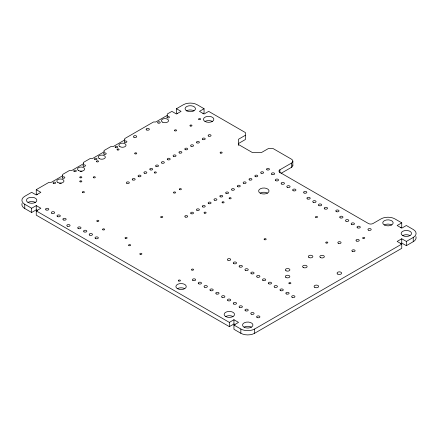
<?xml version="1.0" encoding="UTF-8"?>
<svg xmlns="http://www.w3.org/2000/svg" width="438" height="438" viewBox="0 0 438 438"><rect width="100%" height="100%" fill="white"/><g stroke="black" fill="none" stroke-linecap="round" stroke-linejoin="round"><path stroke-width="0.66" d="M37.4 194.581L36.25 193.919L36.25 189.67L48.892 182.372L51.191 182.372L62.683 175.737M177.625 113.623L176.476 112.96L176.476 108.712L183.369 104.731A9.751 5.628 0 0 1 197.16 104.731L204.059 108.712L204.059 112.96L202.909 113.623M83.373 163.79L71.881 170.426L69.582 170.426L62.683 174.406L62.683 176.229M104.063 151.844L92.571 158.479L90.272 158.479L83.373 162.465L83.373 164.283M124.753 139.903L113.256 146.538L110.962 146.538L104.063 150.519L104.063 152.336M167.278 115.347L155.786 121.983L153.486 121.983L124.753 138.572L124.753 140.395M36.25 189.67L40.849 192.326L36.25 194.976L31.651 192.326L24.758 196.306A9.751 5.628 0 0 0 24.758 204.267L31.651 208.253L36.25 205.597L40.849 208.253L36.25 210.902L36.25 215.151L229.342 326.633L233.941 323.978L235.091 324.64M204.059 108.712L199.46 111.367L204.059 114.022L208.658 111.367L245.433 132.599L245.433 139.503L238.54 143.483M22.086 203.435A9.751 5.628 0 0 0 24.758 208.515L31.651 212.496L36.25 209.84L37.4 210.508M245.433 135.254L238.54 139.235L238.54 145.476M279.915 172.796L279.915 169.763L291.412 163.128A4.878 2.814 0 0 0 291.412 159.147L273.022 148.526L268.423 148.526L261.524 152.512L252.332 152.512L238.54 144.545M281.065 173.344L291.412 167.371A4.878 2.814 0 0 0 292.798 165.016M36.25 210.902L229.342 322.384L233.941 319.735L238.54 322.384L233.941 325.04L233.941 329.288L240.84 333.269A9.751 5.628 0 0 0 254.631 333.269L401.75 248.33L401.75 244.081L397.151 241.431L401.75 238.776L406.349 241.431L413.242 237.445A9.751 5.628 0 0 0 413.242 229.485L406.349 225.504L401.75 228.16L397.151 225.504L401.75 222.849L401.75 227.098L400.6 227.76M400.6 243.687L401.75 243.024L406.349 245.674L413.242 241.694A9.751 5.628 0 0 0 415.914 236.613M233.941 325.04L240.84 329.02A9.751 5.628 0 0 0 254.631 329.02L401.75 244.081M401.75 222.849L394.852 218.869A9.751 5.628 0 0 0 381.06 218.869L373.017 223.511A3.252 1.878 0 0 1 368.418 223.511L279.915 172.419A3.252 1.878 0 0 1 279.915 169.763M176.476 108.712L181.069 111.367L176.476 114.022L171.877 111.367L167.278 114.022L167.278 115.84M413.242 237.445L413.242 241.694M406.349 241.431L406.349 245.674M401.75 238.776L401.75 243.024M292.836 161.135L292.836 165.383M291.412 163.128L291.412 167.371M254.631 329.02L254.631 333.269M240.84 329.02L240.84 333.269M233.941 319.735L233.941 323.978M229.342 322.384L229.342 326.633M36.25 205.597L36.25 209.84M31.651 208.253L31.651 212.496M24.758 204.267L24.758 208.515M186.588 110.836A5.201 3 0 0 0 195.288 109.489A5.201 3 0 0 0 188.92 105.81A5.201 3 0 0 0 186.588 110.836A5.201 3 0 0 1 193.946 110.836M27.977 202.411A5.201 3 0 0 0 36.677 201.064A5.201 3 0 0 0 30.304 197.385A5.201 3 0 0 0 27.977 202.411A5.201 3 0 0 1 35.33 202.411M244.054 327.164A5.201 3 0 0 0 252.759 325.817A5.201 3 0 0 0 246.386 322.138A5.201 3 0 0 0 244.054 327.164A5.201 3 0 0 1 251.412 327.164M402.67 235.589A5.201 3 0 0 0 411.37 234.242A5.201 3 0 0 0 405.002 230.563A5.201 3 0 0 0 402.67 235.589A5.201 3 0 0 1 410.023 235.589M177.395 288.675A5.201 3 0 0 0 186.095 287.328A5.201 3 0 0 0 179.722 283.654A5.201 3 0 0 0 177.395 288.675A5.201 3 0 0 1 184.748 288.675M225.669 316.548A5.201 3 0 0 0 234.368 315.201A5.201 3 0 0 0 227.995 311.522A5.201 3 0 0 0 225.669 316.548A5.201 3 0 0 1 233.021 316.548M384.279 224.973A5.201 3 0 0 0 392.979 223.626A5.201 3 0 0 0 386.612 219.947A5.201 3 0 0 0 384.279 224.973A5.201 3 0 0 1 391.638 224.973M260.15 193.12A5.201 3 0 0 0 268.85 191.773A5.201 3 0 0 0 262.477 188.094A5.201 3 0 0 0 260.15 193.12A5.201 3 0 0 1 267.503 193.12M204.979 121.452A5.201 3 0 0 0 213.678 120.105A5.201 3 0 0 0 207.311 116.431A5.201 3 0 0 0 204.979 121.452A5.201 3 0 0 1 212.331 121.452M59.464 183.298A3.575 2.064 0 0 1 61.315 183.298M80.149 171.351A3.575 2.064 0 0 1 81.999 171.351M80.072 181.797A1.035 0.597 0 0 0 81.802 181.529A1.035 0.597 0 0 0 80.532 180.801A1.035 0.597 0 0 0 80.072 181.797M80.072 177.719A1.035 0.597 0 0 0 81.802 177.45A1.035 0.597 0 0 0 80.532 176.722A1.035 0.597 0 0 0 80.072 177.719M257.095 277.062A1.653 0.953 0 0 0 259.86 276.635A1.653 0.953 0 0 0 257.834 275.464A1.653 0.953 0 0 0 257.095 277.062M262.931 280.43A1.653 0.953 0 0 0 265.696 280.002A1.653 0.953 0 0 0 263.676 278.836A1.653 0.953 0 0 0 262.931 280.43M314.763 287.35A2.278 1.314 0 0 0 318.574 286.759A2.278 1.314 0 0 0 315.787 285.149A2.278 1.314 0 0 0 314.763 287.35M178.66 280.988A1.035 0.597 0 0 0 180.39 280.725A1.035 0.597 0 0 0 179.126 279.991A1.035 0.597 0 0 0 178.66 280.988M191.828 270.049A1.035 0.597 0 0 0 193.558 269.781A1.035 0.597 0 0 0 192.287 269.052A1.035 0.597 0 0 0 191.828 270.049M271.872 174.406A1.626 0.936 0 0 0 274.593 173.985A1.626 0.936 0 0 0 272.6 172.835A1.626 0.936 0 0 0 271.872 174.406M336.236 211.57A1.626 0.936 0 0 0 338.957 211.149A1.626 0.936 0 0 0 336.964 209.999A1.626 0.936 0 0 0 336.236 211.57M304.054 192.988A1.626 0.936 0 0 0 306.775 192.567A1.626 0.936 0 0 0 304.782 191.417A1.626 0.936 0 0 0 304.054 192.988M368.418 230.147A1.626 0.936 0 0 0 371.139 229.726A1.626 0.936 0 0 0 369.146 228.576A1.626 0.936 0 0 0 368.418 230.147M102.87 229.819A1.035 0.597 0 0 0 104.6 229.55A1.035 0.597 0 0 0 103.335 228.817A1.035 0.597 0 0 0 102.87 229.819M67.282 226.167A1.626 0.936 0 0 0 70.003 225.745A1.626 0.936 0 0 0 68.01 224.595A1.626 0.936 0 0 0 67.282 226.167M146.588 129.949A1.626 0.936 0 0 0 149.309 129.528A1.626 0.936 0 0 0 147.316 128.378A1.626 0.936 0 0 0 146.588 129.949M133.946 137.247A1.626 0.936 0 0 0 136.667 136.826A1.626 0.936 0 0 0 134.674 135.676A1.626 0.936 0 0 0 133.946 137.247M337.731 274.089A2.278 1.314 0 0 0 341.536 273.504A2.278 1.314 0 0 0 338.749 271.894A2.278 1.314 0 0 0 337.731 274.089M190.223 125.991A1.035 0.597 0 0 0 191.954 125.722A1.035 0.597 0 0 0 190.683 124.994A1.035 0.597 0 0 0 190.223 125.991M174.806 130.809A1.035 0.597 0 0 0 176.536 130.546A1.035 0.597 0 0 0 175.271 129.812A1.035 0.597 0 0 0 174.806 130.809M134.986 153.804A1.035 0.597 0 0 0 136.716 153.535A1.035 0.597 0 0 0 135.452 152.802A1.035 0.597 0 0 0 134.986 153.804M128.887 245.576A1.035 0.597 0 0 0 130.617 245.313A1.035 0.597 0 0 0 129.347 244.579A1.035 0.597 0 0 0 128.887 245.576M97.094 221.289A1.035 0.597 0 0 0 98.818 221.02A1.035 0.597 0 0 0 97.554 220.292A1.035 0.597 0 0 0 97.094 221.289M140.122 254.292A1.035 0.597 0 0 0 141.852 254.024A1.035 0.597 0 0 0 140.587 253.29A1.035 0.597 0 0 0 140.122 254.292M82.64 192.55A1.035 0.597 0 0 0 84.37 192.282A1.035 0.597 0 0 0 83.105 191.554A1.035 0.597 0 0 0 82.64 192.55M93.562 177.719A1.035 0.597 0 0 0 95.292 177.45A1.035 0.597 0 0 0 94.022 176.722A1.035 0.597 0 0 0 93.562 177.719M326.058 242.981A1.035 0.597 0 0 0 327.788 242.712A1.035 0.597 0 0 0 326.524 241.984A1.035 0.597 0 0 0 326.058 242.981M160.998 217.396A1.035 0.597 0 0 0 162.728 217.128A1.035 0.597 0 0 0 161.458 216.399A1.035 0.597 0 0 0 160.998 217.396M222.334 202.75A1.035 0.597 0 0 0 224.064 202.482A1.035 0.597 0 0 0 222.8 201.748A1.035 0.597 0 0 0 222.334 202.75M229.397 198.671A1.035 0.597 0 0 0 231.127 198.403A1.035 0.597 0 0 0 229.862 197.669A1.035 0.597 0 0 0 229.397 198.671M154.576 172.9A1.035 0.597 0 0 0 156.3 172.632A1.035 0.597 0 0 0 155.036 171.899A1.035 0.597 0 0 0 154.576 172.9M289.129 283.583A1.035 0.597 0 0 0 290.859 283.32A1.035 0.597 0 0 0 289.595 282.587A1.035 0.597 0 0 0 289.129 283.583M204.354 213.131A1.035 0.597 0 0 0 206.084 212.863A1.035 0.597 0 0 0 204.814 212.134A1.035 0.597 0 0 0 204.354 213.131M173.842 192.923A1.035 0.597 0 0 0 175.572 192.654A1.035 0.597 0 0 0 174.302 191.926A1.035 0.597 0 0 0 173.842 192.923M198.89 119.503A1.035 0.597 0 0 0 200.62 119.235A1.035 0.597 0 0 0 199.356 118.506A1.035 0.597 0 0 0 198.89 119.503M220.407 153.059A1.035 0.597 0 0 0 222.137 152.791A1.035 0.597 0 0 0 220.872 152.063A1.035 0.597 0 0 0 220.407 153.059M264.404 239.646A1.035 0.597 0 0 0 266.134 239.378A1.035 0.597 0 0 0 264.864 238.644A1.035 0.597 0 0 0 264.404 239.646M179.624 189.583A1.035 0.597 0 0 0 181.354 189.315A1.035 0.597 0 0 0 180.084 188.586A1.035 0.597 0 0 0 179.624 189.583M96.771 161.775A1.035 0.597 0 0 0 98.501 161.507A1.035 0.597 0 0 0 97.231 160.773A1.035 0.597 0 0 0 96.771 161.775M117.324 149.905A1.035 0.597 0 0 0 119.054 149.643A1.035 0.597 0 0 0 117.784 148.909A1.035 0.597 0 0 0 117.324 149.905M125.35 238.349A1.035 0.597 0 0 0 127.08 238.08A1.035 0.597 0 0 0 125.816 237.347A1.035 0.597 0 0 0 125.35 238.349M362.993 238.349A1.035 0.597 0 0 0 364.723 238.08A1.035 0.597 0 0 0 363.452 237.347A1.035 0.597 0 0 0 362.993 238.349M315.782 217.396A1.035 0.597 0 0 0 317.512 217.128A1.035 0.597 0 0 0 316.247 216.399A1.035 0.597 0 0 0 315.782 217.396M51.843 213.29A1.653 0.953 0 0 0 54.602 212.863A1.653 0.953 0 0 0 52.582 211.696A1.653 0.953 0 0 0 51.843 213.29M46.001 209.917A1.653 0.953 0 0 0 48.766 209.49A1.653 0.953 0 0 0 46.74 208.324A1.653 0.953 0 0 0 46.001 209.917M95.517 238.507A1.653 0.953 0 0 0 98.282 238.08A1.653 0.953 0 0 0 96.256 236.914A1.653 0.953 0 0 0 95.517 238.507M89.675 235.135A1.653 0.953 0 0 0 92.44 234.708A1.653 0.953 0 0 0 90.42 233.542A1.653 0.953 0 0 0 89.675 235.135M84.025 231.872A1.653 0.953 0 0 0 86.784 231.445A1.653 0.953 0 0 0 84.764 230.273A1.653 0.953 0 0 0 84.025 231.872M78.183 228.499A1.653 0.953 0 0 0 80.948 228.072A1.653 0.953 0 0 0 78.922 226.906A1.653 0.953 0 0 0 78.183 228.499M63.335 219.925A1.653 0.953 0 0 0 66.094 219.498A1.653 0.953 0 0 0 64.074 218.332A1.653 0.953 0 0 0 63.335 219.925M57.493 216.553A1.653 0.953 0 0 0 60.258 216.126A1.653 0.953 0 0 0 58.238 214.959A1.653 0.953 0 0 0 57.493 216.553M320.468 257.566A2.278 1.314 0 0 0 324.273 256.98A2.278 1.314 0 0 0 321.487 255.37A2.278 1.314 0 0 0 320.468 257.566M303.249 267.481A2.278 1.314 0 0 0 307.054 266.89A2.278 1.314 0 0 0 304.268 265.286A2.278 1.314 0 0 0 303.249 267.481M285.965 277.489A2.278 1.314 0 0 0 289.77 276.898A2.278 1.314 0 0 0 286.983 275.288A2.278 1.314 0 0 0 285.965 277.489M308.971 257.489A2.278 1.314 0 0 0 312.781 256.898A2.278 1.314 0 0 0 309.995 255.288A2.278 1.314 0 0 0 308.971 257.489M286.009 270.772A2.278 1.314 0 0 0 289.814 270.186A2.278 1.314 0 0 0 287.027 268.576A2.278 1.314 0 0 0 286.009 270.772M338.306 243.287A1.626 0.936 0 0 0 341.021 242.866A1.626 0.936 0 0 0 339.034 241.716A1.626 0.936 0 0 0 338.306 243.287M356.466 241.031A1.626 0.936 0 0 0 359.182 240.61A1.626 0.936 0 0 0 357.194 239.46A1.626 0.936 0 0 0 356.466 241.031M352.327 251.385A1.626 0.936 0 0 0 355.048 250.963A1.626 0.936 0 0 0 353.055 249.813A1.626 0.936 0 0 0 352.327 251.385M351.643 224.464A1.653 0.953 0 0 0 354.402 224.037A1.653 0.953 0 0 0 352.382 222.871A1.653 0.953 0 0 0 351.643 224.464M357.479 227.837A1.653 0.953 0 0 0 360.244 227.41A1.653 0.953 0 0 0 358.218 226.243A1.653 0.953 0 0 0 357.479 227.837M340.151 217.828A1.653 0.953 0 0 0 342.91 217.401A1.653 0.953 0 0 0 340.89 216.235A1.653 0.953 0 0 0 340.151 217.828M345.987 221.201A1.653 0.953 0 0 0 348.752 220.774A1.653 0.953 0 0 0 346.726 219.608A1.653 0.953 0 0 0 345.987 221.201M318.886 205.553A1.653 0.953 0 0 0 321.645 205.126A1.653 0.953 0 0 0 319.625 203.96A1.653 0.953 0 0 0 318.886 205.553M324.722 208.926A1.653 0.953 0 0 0 327.487 208.499A1.653 0.953 0 0 0 325.461 207.327A1.653 0.953 0 0 0 324.722 208.926M307.388 198.918A1.653 0.953 0 0 0 310.153 198.491A1.653 0.953 0 0 0 308.133 197.324A1.653 0.953 0 0 0 307.388 198.918M313.23 202.29A1.653 0.953 0 0 0 315.995 201.863A1.653 0.953 0 0 0 313.969 200.692A1.653 0.953 0 0 0 313.23 202.29M287.279 187.305A1.653 0.953 0 0 0 290.038 186.878A1.653 0.953 0 0 0 288.018 185.712A1.653 0.953 0 0 0 287.279 187.305M293.115 190.678A1.653 0.953 0 0 0 295.88 190.251A1.653 0.953 0 0 0 293.854 189.079A1.653 0.953 0 0 0 293.115 190.678M275.781 180.67A1.653 0.953 0 0 0 278.546 180.242A1.653 0.953 0 0 0 276.526 179.076A1.653 0.953 0 0 0 275.781 180.67M281.623 184.042A1.653 0.953 0 0 0 284.388 183.615A1.653 0.953 0 0 0 282.362 182.443A1.653 0.953 0 0 0 281.623 184.042M292.13 297.287A1.653 0.953 0 0 0 294.889 296.86A1.653 0.953 0 0 0 292.869 295.694A1.653 0.953 0 0 0 292.13 297.287M286.288 293.914A1.653 0.953 0 0 0 289.053 293.487A1.653 0.953 0 0 0 287.027 292.321A1.653 0.953 0 0 0 286.288 293.914M280.451 290.547A1.653 0.953 0 0 0 283.211 290.115A1.653 0.953 0 0 0 281.191 288.949A1.653 0.953 0 0 0 280.451 290.547M274.61 287.175A1.653 0.953 0 0 0 277.374 286.748A1.653 0.953 0 0 0 275.349 285.576A1.653 0.953 0 0 0 274.61 287.175M268.773 283.802A1.653 0.953 0 0 0 271.533 283.375A1.653 0.953 0 0 0 269.512 282.209A1.653 0.953 0 0 0 268.773 283.802M251.253 273.69A1.653 0.953 0 0 0 254.018 273.263A1.653 0.953 0 0 0 251.998 272.097A1.653 0.953 0 0 0 251.253 273.69M245.417 270.317A1.653 0.953 0 0 0 248.182 269.89A1.653 0.953 0 0 0 246.156 268.724A1.653 0.953 0 0 0 245.417 270.317M239.581 266.95A1.653 0.953 0 0 0 242.34 266.523A1.653 0.953 0 0 0 240.32 265.351A1.653 0.953 0 0 0 239.581 266.95M233.739 263.577A1.653 0.953 0 0 0 236.504 263.15A1.653 0.953 0 0 0 234.478 261.984A1.653 0.953 0 0 0 233.739 263.577M227.902 260.205A1.653 0.953 0 0 0 230.662 259.778A1.653 0.953 0 0 0 228.641 258.612A1.653 0.953 0 0 0 227.902 260.205M192.868 280.43A1.653 0.953 0 0 0 195.633 280.002A1.653 0.953 0 0 0 193.607 278.836A1.653 0.953 0 0 0 192.868 280.43M198.704 283.802A1.653 0.953 0 0 0 201.469 283.375A1.653 0.953 0 0 0 199.449 282.209A1.653 0.953 0 0 0 198.704 283.802M204.546 287.175A1.653 0.953 0 0 0 207.311 286.748A1.653 0.953 0 0 0 205.285 285.576A1.653 0.953 0 0 0 204.546 287.175M210.382 290.547A1.653 0.953 0 0 0 213.147 290.115A1.653 0.953 0 0 0 211.127 288.949A1.653 0.953 0 0 0 210.382 290.547M216.224 293.914A1.653 0.953 0 0 0 218.984 293.487A1.653 0.953 0 0 0 216.963 292.321A1.653 0.953 0 0 0 216.224 293.914M222.061 297.287A1.653 0.953 0 0 0 224.825 296.86A1.653 0.953 0 0 0 222.8 295.694A1.653 0.953 0 0 0 222.061 297.287M227.902 300.66A1.653 0.953 0 0 0 230.662 300.233A1.653 0.953 0 0 0 228.641 299.061A1.653 0.953 0 0 0 227.902 300.66M233.739 304.027A1.653 0.953 0 0 0 236.504 303.6A1.653 0.953 0 0 0 234.478 302.434A1.653 0.953 0 0 0 233.739 304.027M239.581 307.399A1.653 0.953 0 0 0 242.34 306.972A1.653 0.953 0 0 0 240.32 305.806A1.653 0.953 0 0 0 239.581 307.399M245.417 310.772A1.653 0.953 0 0 0 248.182 310.345A1.653 0.953 0 0 0 246.156 309.173A1.653 0.953 0 0 0 245.417 310.772M251.253 314.139A1.653 0.953 0 0 0 254.018 313.712A1.653 0.953 0 0 0 251.998 312.546A1.653 0.953 0 0 0 251.253 314.139M257.095 317.512A1.653 0.953 0 0 0 259.86 317.085A1.653 0.953 0 0 0 257.834 315.918A1.653 0.953 0 0 0 257.095 317.512M208.565 136.103A1.462 0.843 0 0 0 211.012 135.725A1.462 0.843 0 0 0 209.222 134.69A1.462 0.843 0 0 0 208.565 136.103M191.045 146.221A1.462 0.843 0 0 0 193.497 145.838A1.462 0.843 0 0 0 191.702 144.803A1.462 0.843 0 0 0 191.045 146.221M185.208 149.588A1.462 0.843 0 0 0 187.656 149.21A1.462 0.843 0 0 0 185.865 148.175A1.462 0.843 0 0 0 185.208 149.588M167.694 159.7A1.462 0.843 0 0 0 170.141 159.322A1.462 0.843 0 0 0 168.345 158.288A1.462 0.843 0 0 0 167.694 159.7M249.436 179.93A1.462 0.843 0 0 0 251.883 179.547A1.462 0.843 0 0 0 250.093 178.518A1.462 0.843 0 0 0 249.436 179.93M255.272 176.558A1.462 0.843 0 0 0 257.719 176.18A1.462 0.843 0 0 0 255.929 175.145A1.462 0.843 0 0 0 255.272 176.558M243.599 183.298A1.462 0.843 0 0 0 246.046 182.92A1.462 0.843 0 0 0 244.251 181.885A1.462 0.843 0 0 0 243.599 183.298M196.886 142.848A1.462 0.843 0 0 0 199.334 142.47A1.462 0.843 0 0 0 197.543 141.436A1.462 0.843 0 0 0 196.886 142.848M161.852 163.073A1.462 0.843 0 0 0 164.299 162.695A1.462 0.843 0 0 0 162.509 161.66A1.462 0.843 0 0 0 161.852 163.073M156.016 166.445A1.462 0.843 0 0 0 158.463 166.068A1.462 0.843 0 0 0 156.673 165.033A1.462 0.843 0 0 0 156.016 166.445M150.174 169.813A1.462 0.843 0 0 0 152.621 169.435A1.462 0.843 0 0 0 150.831 168.4A1.462 0.843 0 0 0 150.174 169.813M132.659 179.93A1.462 0.843 0 0 0 135.107 179.547A1.462 0.843 0 0 0 133.316 178.518A1.462 0.843 0 0 0 132.659 179.93M126.823 183.298A1.462 0.843 0 0 0 129.27 182.92A1.462 0.843 0 0 0 127.474 181.885A1.462 0.843 0 0 0 126.823 183.298M226.079 193.41A1.462 0.843 0 0 0 228.526 193.032A1.462 0.843 0 0 0 226.736 191.997A1.462 0.843 0 0 0 226.079 193.41M231.921 190.043A1.462 0.843 0 0 0 234.368 189.665A1.462 0.843 0 0 0 232.573 188.63A1.462 0.843 0 0 0 231.921 190.043M237.757 186.67A1.462 0.843 0 0 0 240.205 186.292A1.462 0.843 0 0 0 238.414 185.258A1.462 0.843 0 0 0 237.757 186.67M214.401 200.155A1.462 0.843 0 0 0 216.848 199.777A1.462 0.843 0 0 0 215.058 198.743A1.462 0.843 0 0 0 214.401 200.155M220.243 196.782A1.462 0.843 0 0 0 222.69 196.405A1.462 0.843 0 0 0 220.9 195.37A1.462 0.843 0 0 0 220.243 196.782M202.723 206.895A1.462 0.843 0 0 0 205.17 206.517A1.462 0.843 0 0 0 203.38 205.482A1.462 0.843 0 0 0 202.723 206.895M208.565 203.528A1.462 0.843 0 0 0 211.012 203.144A1.462 0.843 0 0 0 209.222 202.11A1.462 0.843 0 0 0 208.565 203.528M185.208 217.007A1.462 0.843 0 0 0 187.656 216.629A1.462 0.843 0 0 0 185.865 215.595A1.462 0.843 0 0 0 185.208 217.007M261.114 173.185A1.462 0.843 0 0 0 263.561 172.807A1.462 0.843 0 0 0 261.771 171.773A1.462 0.843 0 0 0 261.114 173.185M202.723 139.476A1.462 0.843 0 0 0 205.17 139.098A1.462 0.843 0 0 0 203.38 138.063A1.462 0.843 0 0 0 202.723 139.476M144.337 173.185A1.462 0.843 0 0 0 146.785 172.807A1.462 0.843 0 0 0 144.994 171.773A1.462 0.843 0 0 0 144.337 173.185M179.372 152.961A1.462 0.843 0 0 0 181.819 152.583A1.462 0.843 0 0 0 180.023 151.548A1.462 0.843 0 0 0 179.372 152.961M138.496 176.558A1.462 0.843 0 0 0 140.943 176.18A1.462 0.843 0 0 0 139.153 175.145A1.462 0.843 0 0 0 138.496 176.558M173.53 156.333A1.462 0.843 0 0 0 175.977 155.95A1.462 0.843 0 0 0 174.187 154.921A1.462 0.843 0 0 0 173.53 156.333M266.95 169.813A1.462 0.843 0 0 0 269.397 169.435A1.462 0.843 0 0 0 267.607 168.4A1.462 0.843 0 0 0 266.95 169.813M196.886 210.267A1.462 0.843 0 0 0 199.334 209.89A1.462 0.843 0 0 0 197.543 208.855A1.462 0.843 0 0 0 196.886 210.267M191.045 213.64A1.462 0.843 0 0 0 193.497 213.262A1.462 0.843 0 0 0 191.702 212.227A1.462 0.843 0 0 0 191.045 213.64M53.42 183.391A1.303 0.75 0 0 0 55.599 183.057A1.303 0.75 0 0 0 54.005 182.137A1.303 0.75 0 0 0 53.42 183.391M62.618 178.085A1.303 0.75 0 0 0 64.791 177.746A1.303 0.75 0 0 0 63.198 176.826A1.303 0.75 0 0 0 62.618 178.085M57.86 182.504A3.575 2.064 0 0 0 63.838 181.578A3.575 2.064 0 0 0 59.464 179.049A3.575 2.064 0 0 0 57.86 182.504M74.11 171.45A1.303 0.75 0 0 0 76.289 171.11A1.303 0.75 0 0 0 74.695 170.19A1.303 0.75 0 0 0 74.11 171.45M83.308 166.139A1.303 0.75 0 0 0 85.481 165.805A1.303 0.75 0 0 0 83.888 164.885A1.303 0.75 0 0 0 83.308 166.139M78.544 170.557A3.575 2.064 0 0 0 84.529 169.632A3.575 2.064 0 0 0 80.149 167.102A3.575 2.064 0 0 0 78.544 170.557M94.8 159.503A1.303 0.75 0 0 0 96.973 159.169A1.303 0.75 0 0 0 95.38 158.249A1.303 0.75 0 0 0 94.8 159.503M103.992 154.192A1.303 0.75 0 0 0 106.171 153.858A1.303 0.75 0 0 0 104.578 152.939A1.303 0.75 0 0 0 103.992 154.192M99.234 158.616A3.575 2.064 0 0 0 105.219 157.691A3.575 2.064 0 0 0 100.839 155.161A3.575 2.064 0 0 0 99.234 158.616M115.49 147.557A1.303 0.75 0 0 0 117.663 147.223A1.303 0.75 0 0 0 116.07 146.303A1.303 0.75 0 0 0 115.49 147.557M124.682 142.251A1.303 0.75 0 0 0 126.856 141.912A1.303 0.75 0 0 0 125.268 140.992A1.303 0.75 0 0 0 124.682 142.251M119.924 146.67A3.575 2.064 0 0 0 125.909 145.744A3.575 2.064 0 0 0 121.529 143.215A3.575 2.064 0 0 0 119.924 146.67M158.014 123.007A1.303 0.75 0 0 0 160.188 122.667A1.303 0.75 0 0 0 158.6 121.748A1.303 0.75 0 0 0 158.014 123.007M167.212 117.696A1.303 0.75 0 0 0 169.386 117.362A1.303 0.75 0 0 0 167.792 116.442A1.303 0.75 0 0 0 167.212 117.696M162.449 122.114A3.575 2.064 0 0 0 168.433 121.189A3.575 2.064 0 0 0 164.053 118.665A3.575 2.064 0 0 0 162.449 122.114"/></g></svg>
